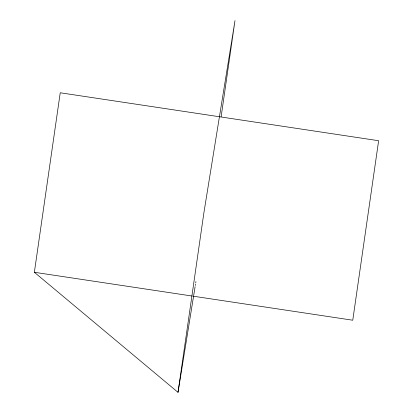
<?xml version="1.0" encoding="UTF-8"?>
<svg xmlns="http://www.w3.org/2000/svg" width="413" height="413" viewBox="0 0 413 413"><rect width="100%" height="100%" fill="white"/><g stroke="black" fill="none" stroke-linecap="round" stroke-linejoin="round"><path stroke-width="0.62" d="M195.112 286.705L178.013 392.35L34.367 272.281L60.236 92.775L378.633 140.719L352.764 320.225L193.568 296.25M178.013 392.35L203.883 212.845L234.987 20.65L221.136 116.765M195.318 285.435L195.525 284.159M195.731 282.89L195.938 281.614M34.367 272.281L192.293 296.059"/></g></svg>
